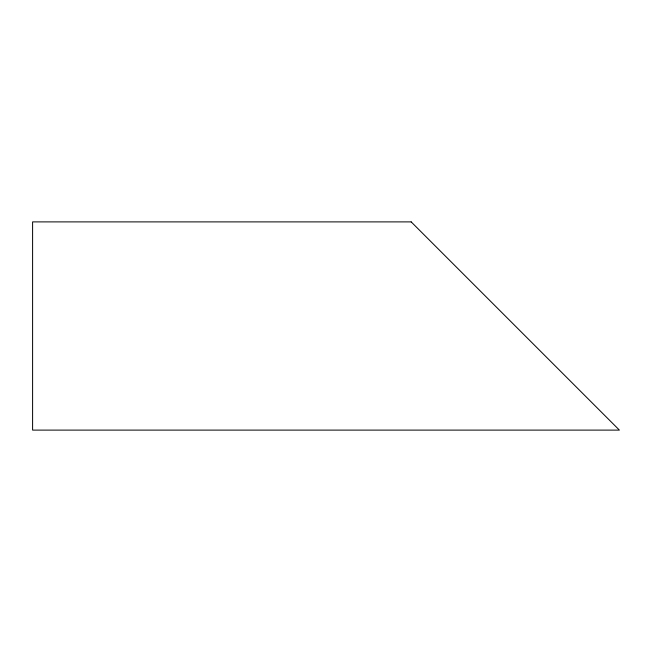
<?xml version="1.0" encoding="UTF-8"?>
<svg xmlns="http://www.w3.org/2000/svg" width="652" height="652" viewBox="0 0 652 652"><rect width="100%" height="100%" fill="white"/><g stroke="black" fill="none" stroke-linecap="round" stroke-linejoin="round"><path stroke-width="0.98" d="M411.184 221.892L32.6 221.892L32.6 430.108L619.4 430.108L411.184 221.892"/></g></svg>
